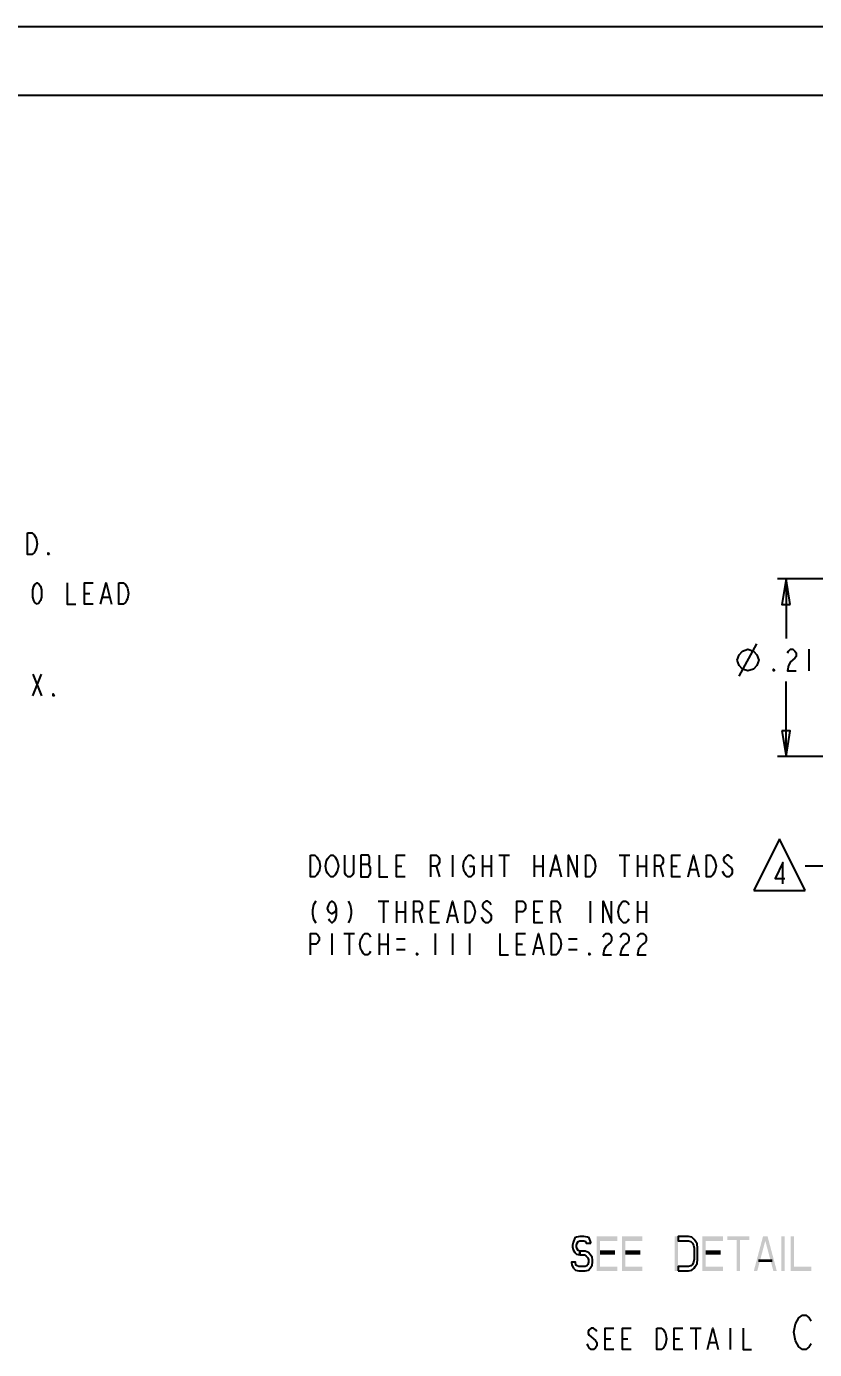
# Model space of a CAD drawing. Extents: x 0 to 34, y 0 to 22.
# Drawn here: x 6.23 to 11.95, y 12.4 to 22 of the extents above; entities that cross this region are included whole.
import ezdxf

# ---------------------------------------------------------------- set-up
doc = ezdxf.new("R2010")
doc.units = 0
doc.header["$LTSCALE"] = 1.87
doc.header["$MEASUREMENT"] = 0
doc.layers.get('0').update_dxf_attribs({"linetype": 'CONTINUOUS'})
doc.layers.add('DETAIL_ITEMS', color=7, linetype='CONTINUOUS')
doc.layers.add('DRAWING_NOTES', color=7, linetype='CONTINUOUS')
doc.dimstyles.new('DIMSTYLE_2', dxfattribs={"dimtxt": 0.15625, "dimasz": 0.18, "dimexe": 0.18, "dimexo": 0.0625, "dimgap": 0.09, "dimtad": 0, "dimtih": 1, "dimtoh": 1, "dimdec": 4, "dimlfac": 0.166667, "dimzin": 0, "dimdsep": 46, "dimtxsty": 'Standard', "dimcen": 0.09, "dimadec": 0, "dimazin": 0, "dimtp": 0.005, "dimtm": 0.005, "dimtfac": 1, "dimtdec": 4, "dimtofl": 0, "dimtmove": 0, "dimatfit": 0, "dimfxl": 0, "dimtolj": 1, "dimtzin": 0, "dimarcsym": 0})

# ---------------------------------------------------------------- blocks, each defined once
blk = doc.blocks.new('*D14')
at = {"color": 2, "linetype": 'Continuous'}
for p, q in [((12.234, 17.9913), (11.6816, 17.9913)), ((11.7441, 17.9913), (11.7441, 17.558)), ((12.9326, 17.9913), (12.3981, 17.9913)), ((11.7441, 16.7013), (11.7441, 17.2455)), ((12.9326, 16.7013), (11.6816, 16.7013))]:
    blk.add_line(p, q, dxfattribs=at)
for points in [[(11.7753, 17.8038), (11.7441, 17.9913), (11.7128, 17.8038), (11.7753, 17.8038)], [(11.7128, 16.8888), (11.7441, 16.7013), (11.7753, 16.8888), (11.7128, 16.8888)]]:
    blk.add_lwpolyline(points, dxfattribs=at)
blk = doc.blocks.new('DELTA_BL4')
at = {"color": 2, "linetype": 'Continuous'}
for p, q in [((11.6969, 16.1052), (11.5094, 15.7302)), ((11.8844, 15.7302), (11.6969, 16.1052)), ((11.5094, 15.7302), (11.8844, 15.7302))]:
    blk.add_line(p, q, dxfattribs=at)

msp = doc.modelspace()

# ---------------------------------------------------------------- linework, layer by layer
at = {"color": 7, "linetype": 'Continuous'}
for p, q in [((0, 22), (34, 22)), ((32.96, 21.5), (1.06, 21.5))]:
    msp.add_line(p, q, dxfattribs=at)
at = {"color": 2, "linetype": 'Continuous'}
for p, q in [((6.65022, 17.88521), (6.68928, 17.88521)), ((6.78303, 17.85917), (6.8299, 17.85917)), ((11.40292, 17.28456), (11.53313, 17.51893)), ((11.91074, 17.47987), (11.91074, 17.32362)), ((6.27522, 17.29928), (6.33772, 17.14302)), ((6.27522, 17.14302), (6.33772, 17.29928)), ((11.04911, 12.55426), (11.12724, 12.55426)), ((11.08818, 12.55426), (11.08818, 12.39801)), ((11.33818, 12.55426), (11.33818, 12.39801)), ((10.43193, 12.47613), (10.47099, 12.47613)), ((10.55693, 12.47613), (10.59599, 12.47613)), ((10.93193, 12.47613), (10.97099, 12.47613)), ((11.18974, 12.45009), (11.23661, 12.45009))]:
    msp.add_line(p, q, dxfattribs=at)
for points in [[(6.2371, 18.32436), (6.26835, 18.32436), (6.28397, 18.31134), (6.29178, 18.29831), (6.2996, 18.28529), (6.30741, 18.24623), (6.2996, 18.20717), (6.29178, 18.19415), (6.28397, 18.18113), (6.26835, 18.16811), (6.2371, 18.16811), (6.2371, 18.32436)], [(6.39335, 18.16811), (6.38553, 18.16811), (6.38553, 18.18113), (6.39335, 18.16811)], [(6.30647, 17.80709), (6.29084, 17.82011), (6.28303, 17.83313), (6.27522, 17.85917), (6.27522, 17.91126), (6.28303, 17.9373), (6.29084, 17.95032), (6.30647, 17.96334), (6.32209, 17.95032), (6.3299, 17.9373), (6.33772, 17.91126), (6.33772, 17.85917), (6.3299, 17.83313), (6.32209, 17.82011), (6.30647, 17.80709)], [(6.52522, 17.96334), (6.52522, 17.80709), (6.58772, 17.80709)], [(6.71272, 17.80709), (6.65022, 17.80709), (6.65022, 17.96334), (6.71272, 17.96334)], [(6.7674, 17.80709), (6.80647, 17.96334), (6.84553, 17.80709)], [(6.90022, 17.96334), (6.93147, 17.96334), (6.94709, 17.95032), (6.9549, 17.9373), (6.96272, 17.92428), (6.97053, 17.88521), (6.96272, 17.84615), (6.9549, 17.83313), (6.94709, 17.82011), (6.93147, 17.80709), (6.90022, 17.80709), (6.90022, 17.96334)], [(11.3899, 17.40174), (11.40292, 17.44081), (11.42896, 17.46685), (11.46803, 17.47987), (11.50709, 17.46685), (11.53313, 17.44081), (11.54615, 17.40174), (11.53313, 17.36268), (11.50709, 17.33664), (11.46803, 17.32362), (11.42896, 17.33664), (11.40292, 17.36268), (11.3899, 17.40174)], [(11.75449, 17.45383), (11.7623, 17.46685), (11.77792, 17.47987), (11.79355, 17.47987), (11.80917, 17.46685), (11.81699, 17.45383), (11.81699, 17.42778), (11.80917, 17.41476)], [(11.80917, 17.41476), (11.77792, 17.38872), (11.7623, 17.36268), (11.75449, 17.32362), (11.81699, 17.32362)], [(11.66074, 17.32362), (11.65292, 17.32362), (11.65292, 17.33664), (11.66074, 17.32362)], [(6.43147, 17.14302), (6.42365, 17.14302), (6.42365, 17.15605), (6.43147, 17.14302)], [(11.92568, 12.43968), (11.91318, 12.41884), (11.88818, 12.39801), (11.86318, 12.39801), (11.83818, 12.41884), (11.82568, 12.43968), (11.81318, 12.46051), (11.80068, 12.52301), (11.81318, 12.58551), (11.82568, 12.60634), (11.83818, 12.62718), (11.86318, 12.64801), (11.88818, 12.64801), (11.91318, 12.62718), (11.92568, 12.60634)], [(10.36943, 12.52822), (10.36161, 12.54124), (10.34599, 12.55426), (10.33036, 12.55426), (10.31474, 12.54124), (10.30693, 12.52822), (10.30693, 12.5152), (10.31474, 12.50218), (10.33036, 12.48915), (10.34599, 12.47613), (10.36161, 12.46311), (10.36943, 12.45009), (10.36943, 12.42405), (10.36161, 12.41103), (10.34599, 12.39801), (10.33036, 12.39801), (10.31474, 12.41103), (10.30693, 12.42405), (10.29911, 12.43707)], [(10.49443, 12.39801), (10.43193, 12.39801), (10.43193, 12.55426), (10.49443, 12.55426)], [(10.61943, 12.39801), (10.55693, 12.39801), (10.55693, 12.55426), (10.61943, 12.55426)], [(10.80693, 12.55426), (10.83818, 12.55426), (10.8538, 12.54124), (10.86161, 12.52822), (10.86943, 12.5152), (10.87724, 12.47613), (10.86943, 12.43707), (10.86161, 12.42405), (10.8538, 12.41103), (10.83818, 12.39801), (10.80693, 12.39801), (10.80693, 12.55426)], [(10.99443, 12.39801), (10.93193, 12.39801), (10.93193, 12.55426), (10.99443, 12.55426)], [(11.17411, 12.39801), (11.21318, 12.55426), (11.25224, 12.39801)], [(11.43193, 12.55426), (11.43193, 12.39801), (11.49443, 12.39801)]]:
    msp.add_lwpolyline(points, dxfattribs=at)
at = {"layer": 'DETAIL_ITEMS', "color": 2, "linetype": 'Continuous'}
for points in [[(10.32707, 13.17059), (10.32707, 13.17591), (10.31457, 13.20782), (10.30207, 13.21314), (10.27707, 13.21846), (10.24791, 13.21846), (10.22291, 13.21314), (10.21041, 13.20782), (10.19791, 13.17591), (10.19374, 13.15463), (10.19374, 13.14399), (10.19791, 13.12272), (10.21041, 13.10144), (10.22291, 13.0908), (10.24791, 13.08548), (10.24791, 13.11208), (10.23541, 13.1174), (10.22707, 13.12803), (10.22291, 13.14399), (10.22291, 13.15463), (10.22707, 13.17059), (10.23541, 13.18123), (10.24791, 13.18655), (10.27707, 13.18655), (10.28957, 13.18123), (10.29374, 13.17059), (10.32707, 13.17059)], [(10.96041, 12.96846), (11.03541, 12.96846), (11.06041, 12.97378), (11.07707, 12.98974), (11.08541, 13.00038), (11.09791, 13.02165), (11.10207, 13.05357), (11.10207, 13.13335), (11.09791, 13.16527), (11.08541, 13.18655), (11.07707, 13.19718), (11.06041, 13.21314), (11.03541, 13.21846), (10.96041, 13.21846), (10.96041, 13.18655), (11.03541, 13.18655), (11.05207, 13.18123), (11.06457, 13.17059), (11.07291, 13.15463), (11.07707, 13.13335), (11.07707, 13.05357), (11.07291, 13.03229), (11.06457, 13.01633), (11.05207, 13.00569), (11.03541, 13.00038), (10.96041, 13.00038), (10.96041, 12.96846)], [(10.24791, 13.08548), (10.28124, 13.08548), (10.29374, 13.07484), (10.30624, 13.0642), (10.31041, 13.04825), (10.31041, 13.03229), (10.30624, 13.01633), (10.29791, 13.00569), (10.28541, 13.00038), (10.23957, 13.00038), (10.22707, 13.00569), (10.21874, 13.01101), (10.21457, 13.03229), (10.18541, 13.03229), (10.18957, 13.01101), (10.20207, 12.98974), (10.21457, 12.97378), (10.23957, 12.96846), (10.28541, 12.96846), (10.31041, 12.97378), (10.32291, 12.98974), (10.33541, 13.01101), (10.33957, 13.03229), (10.33957, 13.04825), (10.33541, 13.06952), (10.31874, 13.0908), (10.31041, 13.10144), (10.28541, 13.11208), (10.24791, 13.11208), (10.24791, 13.08548)]]:
    msp.add_lwpolyline(points, close=True, dxfattribs=at)
for points in [[(10.36874, 13.21846), (10.36874, 12.96846), (10.39374, 13.21846), (10.39374, 12.96846)], [(10.39374, 13.21846), (10.39374, 13.18655), (10.51874, 13.21846), (10.51874, 13.18655)], [(10.55207, 13.21846), (10.55207, 12.96846), (10.57707, 13.21846), (10.57707, 12.96846)], [(10.57707, 13.21846), (10.57707, 13.18655), (10.70207, 13.21846), (10.70207, 13.18655)], [(10.93541, 13.21846), (10.93541, 12.96846), (10.96041, 13.21846), (10.96041, 12.96846)], [(11.13541, 13.21846), (11.13541, 12.96846), (11.16041, 13.21846), (11.16041, 12.96846)], [(11.16041, 13.21846), (11.16041, 13.18655), (11.28541, 13.21846), (11.28541, 13.18655)], [(11.31874, 13.21846), (11.31874, 13.19186), (11.47707, 13.21846), (11.47707, 13.19186)], [(11.38541, 13.19186), (11.38541, 12.96846), (11.41041, 13.19186), (11.41041, 12.96846)], [(11.51041, 12.96846), (11.57707, 13.21846), (11.53541, 12.96846), (11.60207, 13.21846)], [(11.65207, 12.96846), (11.67707, 12.96846), (11.58541, 13.21846), (11.61041, 13.21846)], [(11.71041, 13.21846), (11.71041, 12.96846), (11.73541, 13.21846), (11.73541, 12.96846)], [(11.77707, 13.21846), (11.77707, 12.96846), (11.80207, 13.21846), (11.80207, 12.96846)], [(10.39374, 13.1174), (10.39374, 13.08548), (10.50207, 13.1174), (10.50207, 13.08548)], [(10.57707, 13.1174), (10.57707, 13.08548), (10.68541, 13.1174), (10.68541, 13.08548)], [(11.16041, 13.1174), (11.16041, 13.08548), (11.26874, 13.1174), (11.26874, 13.08548)], [(10.39374, 13.00038), (10.39374, 12.96846), (10.51874, 13.00038), (10.51874, 12.96846)], [(10.57707, 13.00038), (10.57707, 12.96846), (10.70207, 13.00038), (10.70207, 12.96846)], [(11.16041, 13.00038), (11.16041, 12.96846), (11.28541, 13.00038), (11.28541, 12.96846)], [(11.54374, 13.05357), (11.54374, 13.03229), (11.64374, 13.05357), (11.64374, 13.03229)], [(11.80207, 13.00038), (11.80207, 12.96846), (11.92707, 13.00038), (11.92707, 12.96846)]]:
    msp.add_solid(points, dxfattribs=at)
at = {"layer": 'DRAWING_NOTES', "color": 2, "linetype": 'Continuous'}
for p, q in [((9.32189, 15.98523), (9.32189, 15.82898)), ((9.54064, 15.98523), (9.54064, 15.82898)), ((9.60314, 15.98523), (9.60314, 15.82898)), ((9.65783, 15.98523), (9.73595, 15.98523)), ((9.69689, 15.98523), (9.69689, 15.82898)), ((9.91564, 15.98523), (9.91564, 15.82898)), ((9.97814, 15.98523), (9.97814, 15.82898)), ((10.53283, 15.98523), (10.61095, 15.98523)), ((10.57189, 15.98523), (10.57189, 15.82898)), ((10.66564, 15.98523), (10.66564, 15.82898)), ((10.72814, 15.98523), (10.72814, 15.82898)), ((8.65783, 15.92012), (8.71251, 15.92012)), ((8.91564, 15.9071), (8.9547, 15.9071)), ((9.2047, 15.9071), (9.22814, 15.82898)), ((9.54064, 15.9071), (9.60314, 15.9071)), ((9.91564, 15.9071), (9.97814, 15.9071)), ((10.04845, 15.88106), (10.09533, 15.88106)), ((10.66564, 15.9071), (10.72814, 15.9071)), ((10.8297, 15.9071), (10.85314, 15.82898)), ((10.91564, 15.9071), (10.9547, 15.9071)), ((11.04845, 15.88106), (11.09533, 15.88106)), ((12.86885, 15.9071), (11.88439, 15.9071)), ((8.78283, 15.65206), (8.86095, 15.65206)), ((8.82189, 15.65206), (8.82189, 15.49581)), ((8.91564, 15.65206), (8.91564, 15.49581)), ((8.97814, 15.65206), (8.97814, 15.49581)), ((10.32189, 15.65206), (10.32189, 15.49581)), ((10.66564, 15.65206), (10.66564, 15.49581)), ((10.72814, 15.65206), (10.72814, 15.49581)), ((8.91564, 15.57393), (8.97814, 15.57393)), ((9.0797, 15.57393), (9.10314, 15.49581)), ((9.16564, 15.57393), (9.2047, 15.57393)), ((9.91564, 15.57393), (9.9547, 15.57393)), ((10.0797, 15.57393), (10.10314, 15.49581)), ((10.66564, 15.57393), (10.72814, 15.57393)), ((9.29845, 15.54789), (9.34533, 15.54789)), ((8.44689, 15.41768), (8.44689, 15.26143)), ((8.53283, 15.41768), (8.61095, 15.41768)), ((8.57189, 15.41768), (8.57189, 15.26143)), ((8.79064, 15.41768), (8.79064, 15.26143)), ((8.85314, 15.41768), (8.85314, 15.26143)), ((8.91564, 15.37862), (8.97814, 15.37862)), ((9.19689, 15.41768), (9.19689, 15.26143)), ((9.32189, 15.41768), (9.32189, 15.26143)), ((9.44689, 15.41768), (9.44689, 15.26143)), ((10.16564, 15.37862), (10.22814, 15.37862)), ((8.79064, 15.33956), (8.85314, 15.33956)), ((8.91564, 15.3005), (8.97814, 15.3005)), ((9.79064, 15.33956), (9.8297, 15.33956)), ((9.92345, 15.31352), (9.97033, 15.31352)), ((10.16564, 15.3005), (10.22814, 15.3005))]:
    msp.add_line(p, q, dxfattribs=at)
for points in [[(8.29064, 15.98523), (8.32189, 15.98523), (8.33751, 15.97221), (8.34533, 15.95918), (8.35314, 15.94616), (8.36095, 15.9071), (8.35314, 15.86804), (8.34533, 15.85502), (8.33751, 15.842), (8.32189, 15.82898), (8.29064, 15.82898), (8.29064, 15.98523)], [(8.47814, 15.85502), (8.47033, 15.842), (8.4547, 15.82898), (8.43908, 15.82898), (8.42345, 15.842), (8.41564, 15.85502), (8.40783, 15.86804), (8.40001, 15.9071), (8.40783, 15.94616), (8.41564, 15.95918), (8.42345, 15.97221), (8.43908, 15.98523), (8.4547, 15.98523), (8.47033, 15.97221), (8.47814, 15.95918), (8.48595, 15.94616), (8.49376, 15.9071), (8.48595, 15.86804), (8.47814, 15.85502)], [(8.60314, 15.98523), (8.60314, 15.85502), (8.59533, 15.842), (8.5797, 15.82898), (8.56408, 15.82898), (8.54845, 15.842), (8.54064, 15.85502), (8.54064, 15.98523)], [(8.65783, 15.98523), (8.65783, 15.82898), (8.71251, 15.82898), (8.72033, 15.842), (8.72814, 15.85502), (8.72814, 15.89408), (8.72033, 15.9071), (8.71251, 15.92012), (8.72033, 15.93314), (8.72033, 15.97221), (8.71251, 15.98523), (8.65783, 15.98523)], [(8.79064, 15.98523), (8.79064, 15.82898), (8.85314, 15.82898)], [(8.97814, 15.82898), (8.91564, 15.82898), (8.91564, 15.98523), (8.97814, 15.98523)], [(9.16564, 15.82898), (9.16564, 15.98523), (9.2047, 15.98523), (9.22033, 15.97221), (9.22814, 15.95918), (9.22814, 15.93314), (9.22033, 15.92012), (9.2047, 15.9071), (9.16564, 15.9071)], [(9.44689, 15.9071), (9.47814, 15.9071), (9.47814, 15.85502), (9.47033, 15.842), (9.4547, 15.82898), (9.43908, 15.82898), (9.42345, 15.842), (9.41564, 15.85502), (9.40783, 15.86804), (9.40001, 15.9071), (9.40783, 15.94616), (9.41564, 15.95918), (9.42345, 15.97221), (9.43908, 15.98523), (9.4547, 15.98523), (9.47033, 15.97221), (9.47814, 15.95918)], [(10.03283, 15.82898), (10.07189, 15.98523), (10.11095, 15.82898)], [(10.16564, 15.82898), (10.16564, 15.98523), (10.22814, 15.82898), (10.22814, 15.98523)], [(10.29064, 15.98523), (10.32189, 15.98523), (10.33751, 15.97221), (10.34533, 15.95918), (10.35314, 15.94616), (10.36095, 15.9071), (10.35314, 15.86804), (10.34533, 15.85502), (10.33751, 15.842), (10.32189, 15.82898), (10.29064, 15.82898), (10.29064, 15.98523)], [(10.79064, 15.82898), (10.79064, 15.98523), (10.8297, 15.98523), (10.84533, 15.97221), (10.85314, 15.95918), (10.85314, 15.93314), (10.84533, 15.92012), (10.8297, 15.9071), (10.79064, 15.9071)], [(10.97814, 15.82898), (10.91564, 15.82898), (10.91564, 15.98523), (10.97814, 15.98523)], [(11.03283, 15.82898), (11.07189, 15.98523), (11.11095, 15.82898)], [(11.16564, 15.98523), (11.19689, 15.98523), (11.21251, 15.97221), (11.22033, 15.95918), (11.22814, 15.94616), (11.23595, 15.9071), (11.22814, 15.86804), (11.22033, 15.85502), (11.21251, 15.842), (11.19689, 15.82898), (11.16564, 15.82898), (11.16564, 15.98523)], [(11.35314, 15.95918), (11.34533, 15.97221), (11.3297, 15.98523), (11.31408, 15.98523), (11.29845, 15.97221), (11.29064, 15.95918), (11.29064, 15.94616), (11.29845, 15.93314), (11.31408, 15.92012), (11.3297, 15.9071), (11.34533, 15.89408), (11.35314, 15.88106), (11.35314, 15.85502), (11.34533, 15.842), (11.3297, 15.82898), (11.31408, 15.82898), (11.29845, 15.842), (11.29064, 15.85502), (11.28283, 15.86804)], [(11.72033, 15.77706), (11.72033, 15.93331), (11.66564, 15.81612), (11.73595, 15.81612)], [(8.3297, 15.65206), (8.31408, 15.62602), (8.30626, 15.58695), (8.30626, 15.56091), (8.31408, 15.52185), (8.3297, 15.49581)], [(8.47814, 15.59997), (8.47033, 15.57393), (8.44689, 15.56091), (8.42345, 15.57393), (8.41564, 15.59997), (8.42345, 15.62602), (8.43126, 15.63904), (8.44689, 15.65206), (8.46251, 15.63904), (8.47033, 15.62602), (8.47814, 15.59997), (8.47814, 15.54789), (8.47033, 15.52185), (8.46251, 15.50883), (8.44689, 15.49581), (8.43126, 15.50883), (8.42345, 15.52185)], [(8.56408, 15.65206), (8.5797, 15.62602), (8.58751, 15.58695), (8.58751, 15.56091), (8.5797, 15.52185), (8.56408, 15.49581)], [(9.04064, 15.49581), (9.04064, 15.65206), (9.0797, 15.65206), (9.09533, 15.63904), (9.10314, 15.62602), (9.10314, 15.59997), (9.09533, 15.58695), (9.0797, 15.57393), (9.04064, 15.57393)], [(9.22814, 15.49581), (9.16564, 15.49581), (9.16564, 15.65206), (9.22814, 15.65206)], [(9.28283, 15.49581), (9.32189, 15.65206), (9.36095, 15.49581)], [(9.41564, 15.65206), (9.44689, 15.65206), (9.46251, 15.63904), (9.47033, 15.62602), (9.47814, 15.613), (9.48595, 15.57393), (9.47814, 15.53487), (9.47033, 15.52185), (9.46251, 15.50883), (9.44689, 15.49581), (9.41564, 15.49581), (9.41564, 15.65206)], [(9.60314, 15.62602), (9.59533, 15.63904), (9.5797, 15.65206), (9.56408, 15.65206), (9.54845, 15.63904), (9.54064, 15.62602), (9.54064, 15.613), (9.54845, 15.59997), (9.56408, 15.58695), (9.5797, 15.57393), (9.59533, 15.56091), (9.60314, 15.54789), (9.60314, 15.52185), (9.59533, 15.50883), (9.5797, 15.49581), (9.56408, 15.49581), (9.54845, 15.50883), (9.54064, 15.52185), (9.53283, 15.53487)], [(9.79064, 15.49581), (9.79064, 15.65206), (9.8297, 15.65206), (9.84533, 15.63904), (9.85314, 15.62602), (9.85314, 15.59997), (9.84533, 15.58695), (9.8297, 15.57393), (9.79064, 15.57393)], [(9.97814, 15.49581), (9.91564, 15.49581), (9.91564, 15.65206), (9.97814, 15.65206)], [(10.04064, 15.49581), (10.04064, 15.65206), (10.0797, 15.65206), (10.09533, 15.63904), (10.10314, 15.62602), (10.10314, 15.59997), (10.09533, 15.58695), (10.0797, 15.57393), (10.04064, 15.57393)], [(10.41564, 15.49581), (10.41564, 15.65206), (10.47814, 15.49581), (10.47814, 15.65206)], [(10.60314, 15.52185), (10.59533, 15.50883), (10.5797, 15.49581), (10.56408, 15.49581), (10.54845, 15.50883), (10.54064, 15.52185), (10.53283, 15.53487), (10.52501, 15.57393), (10.53283, 15.613), (10.54064, 15.62602), (10.54845, 15.63904), (10.56408, 15.65206), (10.5797, 15.65206), (10.59533, 15.63904), (10.60314, 15.62602)], [(8.29064, 15.26143), (8.29064, 15.41768), (8.3297, 15.41768), (8.34533, 15.40466), (8.35314, 15.39164), (8.35314, 15.3656), (8.34533, 15.35258), (8.3297, 15.33956), (8.29064, 15.33956)], [(8.72814, 15.28747), (8.72033, 15.27445), (8.7047, 15.26143), (8.68908, 15.26143), (8.67345, 15.27445), (8.66564, 15.28747), (8.65783, 15.3005), (8.65001, 15.33956), (8.65783, 15.37862), (8.66564, 15.39164), (8.67345, 15.40466), (8.68908, 15.41768), (8.7047, 15.41768), (8.72033, 15.40466), (8.72814, 15.39164)], [(9.66564, 15.41768), (9.66564, 15.26143), (9.72814, 15.26143)], [(9.85314, 15.26143), (9.79064, 15.26143), (9.79064, 15.41768), (9.85314, 15.41768)], [(9.90783, 15.26143), (9.94689, 15.41768), (9.98595, 15.26143)], [(10.04064, 15.41768), (10.07189, 15.41768), (10.08751, 15.40466), (10.09533, 15.39164), (10.10314, 15.37862), (10.11095, 15.33956), (10.10314, 15.3005), (10.09533, 15.28747), (10.08751, 15.27445), (10.07189, 15.26143), (10.04064, 15.26143), (10.04064, 15.41768)], [(10.41564, 15.39164), (10.42345, 15.40466), (10.43908, 15.41768), (10.4547, 15.41768), (10.47033, 15.40466), (10.47814, 15.39164), (10.47814, 15.3656), (10.47033, 15.35258), (10.4547, 15.33956), (10.43908, 15.32654), (10.42345, 15.3005), (10.41564, 15.26143), (10.47814, 15.26143)], [(10.54064, 15.39164), (10.54845, 15.40466), (10.56408, 15.41768), (10.5797, 15.41768), (10.59533, 15.40466), (10.60314, 15.39164), (10.60314, 15.3656), (10.59533, 15.35258), (10.5797, 15.33956), (10.56408, 15.32654), (10.54845, 15.3005), (10.54064, 15.26143), (10.60314, 15.26143)], [(10.66564, 15.39164), (10.67345, 15.40466), (10.68908, 15.41768), (10.7047, 15.41768), (10.72033, 15.40466), (10.72814, 15.39164), (10.72814, 15.3656), (10.72033, 15.35258), (10.7047, 15.33956), (10.68908, 15.32654), (10.67345, 15.3005), (10.66564, 15.26143), (10.72814, 15.26143)], [(9.07189, 15.26143), (9.06408, 15.26143), (9.06408, 15.27445), (9.07189, 15.26143)], [(10.32189, 15.26143), (10.31408, 15.26143), (10.31408, 15.27445), (10.32189, 15.26143)]]:
    msp.add_lwpolyline(points, dxfattribs=at)

# ---------------------------------------------------------------- block references
at = {"color": 2, "linetype": 'Continuous'}
msp.add_blockref('DELTA_BL4', (0, 0), dxfattribs=at)

# ---------------------------------------------------------------- dimensions: what is measured, and where the dimension line sits
dim = msp.add_linear_dim(base=(11.74407, 16.70126), p1=(12.93261, 17.99126), p2=(12.93261, 16.70126), angle=270, dimstyle='DIMSTYLE_2', dxfattribs=at)
dim.commit()
dim.dimension.update_dxf_attribs({"geometry": '*D14', "text_midpoint": (11.3899, 17.32362)})

doc.saveas('drawing.dxf')
